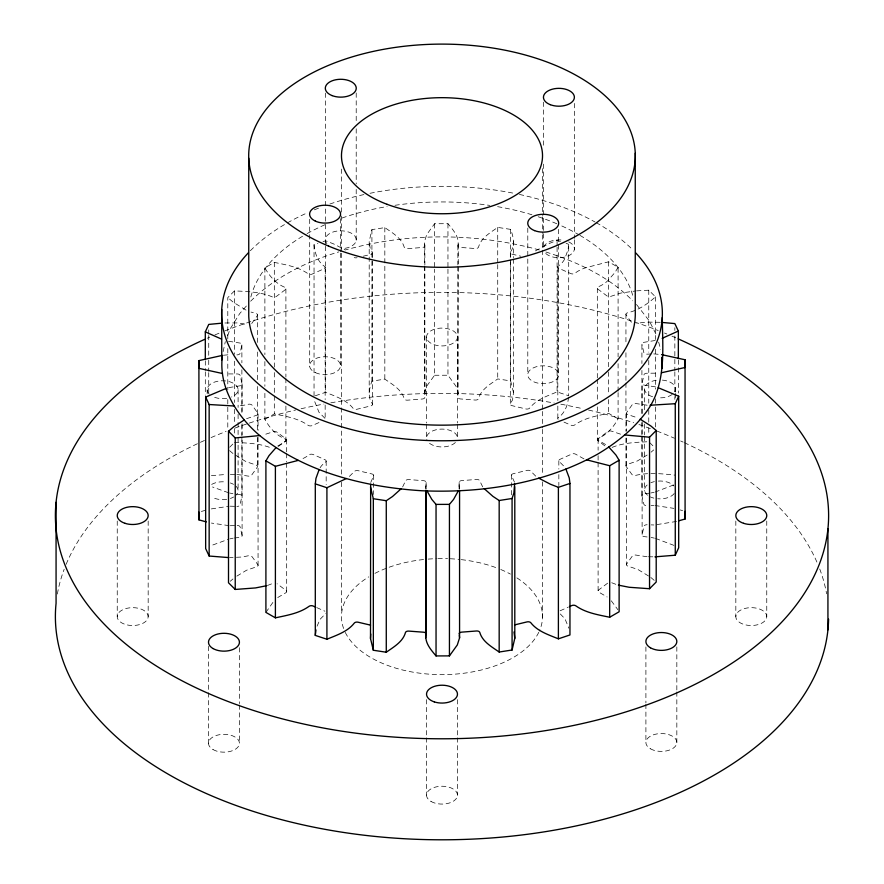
<?xml version="1.0" encoding="UTF-8"?>
<svg xmlns="http://www.w3.org/2000/svg" width="884" height="884" viewBox="0 0 884 884"><rect width="100%" height="100%" fill="white"/><g stroke="black" fill="none" stroke-linecap="round" stroke-linejoin="round"><path stroke-width="0.66" stroke-dasharray="4.42 3.31" d="M315.323 395.767L325.61 392.319C335.368 396.341 346.429 399.811 353.191 408.419A2.939 1.691 0 0 0 357.114 409.215L370.606 405.966A2.939 1.691 0 0 0 372.374 403.8C367.302 397.248 369.302 388.275 371.921 381.148L384.827 379.126C392.264 384.33 401.612 389.479 404.253 398.806A2.939 1.691 0 0 0 407.679 400.165L422.176 399.027A2.939 1.691 0 0 0 424.861 397.203L424.43 241.796L426.696 234.658L434.563 223.729L447.956 223.707C453.006 229.774 459.647 237.078 457.89 245.619A2.939 1.691 0 0 0 460.597 247.443L475.106 248.514A2.939 1.691 0 0 0 478.509 247.155C481.051 237.818 490.355 232.636 497.725 227.409L510.665 229.376C513.339 236.481 515.46 245.443 510.444 252.028A2.939 1.691 0 0 0 512.234 254.194L520.842 256.238M513.493 259.012L513.493 392.629L512.565 399.855L510.444 403.557A2.939 1.691 0 0 0 512.234 405.712L525.77 408.927A2.939 1.691 0 0 0 529.671 408.11C536.356 399.469 547.384 395.977 557.086 391.91L568.699 395.756L568.699 244.227L566.114 243.376M425.712 489.128L426.11 482.487A2.939 1.691 0 0 0 423.403 480.675L408.894 479.592A2.939 1.691 0 0 0 405.491 480.962L402.463 487.316M513.493 392.629L510.665 380.905L497.725 378.927C490.355 384.164 481.051 389.347 478.509 398.673A2.939 1.691 0 0 1 475.106 400.043L460.597 398.96A2.939 1.691 0 0 1 457.89 397.137L458.288 241.741M568.699 244.227L568.047 249.708L564.876 258.493A33.614 19.404 0 0 1 558.334 266.073A2.939 1.691 0 0 0 559.097 268.438L570.721 273.554A2.939 1.691 0 0 0 574.865 273.355A33.448 19.315 0 0 1 585.738 267.73L608.601 261.797L618.093 267.244L618.093 356.782M568.534 397.126C567.893 404.861 564.942 412.994 558.334 417.602A2.939 1.691 0 0 0 558.102 419.292M369.203 392.883L369.203 241.354L371.921 229.63L384.827 227.608C392.264 232.812 401.612 237.951 404.253 247.277A2.939 1.691 0 0 0 407.679 248.636L422.176 247.509A2.939 1.691 0 0 0 424.861 245.675L424.43 241.796M223.122 351.622L225.31 341.644M424.43 393.314L426.696 386.186L434.563 375.258L434.563 269.189M459.072 489.029L459.139 482.432A2.939 1.691 0 0 1 461.824 480.598L476.321 479.471A2.939 1.691 0 0 1 479.747 480.83L482.83 487.172M228.503 341.235L239.509 342.981A2.939 1.691 0 0 1 241.885 344.948L240.017 353.324A2.939 1.691 0 0 1 236.868 354.882M241.885 437.237L241.885 496.465L240.017 504.841A2.939 1.691 0 0 1 236.868 506.399M642.115 413.469L642.115 383.17L643.983 374.794A2.939 1.691 0 0 1 647.132 373.225L658.558 373.147M647.132 536.964L644.491 536.654A2.939 1.691 0 0 1 642.115 534.687L643.983 526.312A2.939 1.691 0 0 1 647.132 524.753M370.739 482.465L373.556 476.078A2.939 1.691 0 0 0 371.766 473.912L358.23 470.708A2.939 1.691 0 0 0 354.329 471.526L348.561 477.205M317.08 626.159L320.085 619.308L325.666 613.562M227.63 335.655L230.392 328.528L239.774 313.5L247.222 305.057M265.907 612.391L273.598 601.418M618.093 267.244L615.01 272.438L608.015 280.449A33.625 19.415 0 0 1 598.291 286.803A2.939 1.691 0 0 0 597.971 289.19L606.91 295.875A2.939 1.691 0 0 0 610.999 296.295L620.922 293.035L635.22 291.013M618.093 392.595L618.093 418.773C613.606 427.005 607.153 434.674 598.291 438.32A2.939 1.691 0 0 0 597.971 440.707L605.916 446.652M251.708 323.511L257.266 315.698A2.939 1.691 0 0 0 255.863 313.433L251.034 312.063M250.636 301.201C274.847 277.123 306.439 261.598 338.881 251.874M227.796 338.937L227.796 297.61L234.459 290.902C247.177 291.477 260.404 291.808 272.294 296.891A2.939 1.691 0 0 0 276.372 296.449L285.245 289.742A2.939 1.691 0 0 0 284.902 287.344C275.996 283.72 269.465 276.084 264.88 267.863L274.316 262.382C285.93 264.835 298.306 266.78 308.184 273.819A2.939 1.691 0 0 0 312.328 274.007L323.898 268.846A2.939 1.691 0 0 0 324.638 266.482C317.566 261.642 314.704 252.868 314.041 244.68L317.897 243.387M229.696 447.216L233.509 443.381M230.271 581.252L232.934 578.976M636.568 290.869L648.768 290.184L655.497 296.858C647.497 304.052 638.248 310.406 627.596 312.781A2.939 1.691 0 0 0 626.215 315.047L631.861 322.837A2.939 1.691 0 0 0 634.104 323.931M651.066 452.177L653.729 449.901M278.349 446.486L285.245 441.26A2.939 1.691 0 0 0 284.902 438.873C275.996 435.248 269.465 427.613 264.88 419.392L264.88 391.844M607.628 583.175L598.755 589.893A2.939 1.691 0 0 0 599.098 592.291L607.131 596.976M277.731 446.033L285.709 441.315A2.939 1.691 0 0 0 286.029 438.928L277.09 432.243A2.939 1.691 0 0 0 273.001 431.812L263.078 435.072M277.731 597.551L285.709 592.832A2.939 1.691 0 0 0 286.029 590.446L277.09 583.76M236.835 576.125L246.581 570.213L256.404 566.854A2.939 1.691 0 0 0 257.785 564.589L252.139 556.798A2.939 1.691 0 0 0 248.382 555.771L242.006 557.019L229.475 557.605M647.165 455.028L637.419 460.94L627.596 464.31A2.939 1.691 0 0 0 626.215 466.564L631.861 474.354A2.939 1.691 0 0 0 635.618 475.382C648.469 472.31 661.862 473.691 674.846 475.117M535.439 250.901L549.229 243.487L557.086 240.393L560.953 241.663M264.88 419.392L274.316 413.911C285.93 416.353 298.306 418.309 308.184 425.348A2.939 1.691 0 0 0 312.328 425.524L320.428 421.911M673.564 484.973L655.254 492.001M560.102 610.789L568.202 607.175M246.581 418.696L256.404 415.325A2.939 1.691 0 0 0 257.785 413.071L252.139 405.27A2.939 1.691 0 0 0 248.382 404.253A33.504 19.349 0 0 1 237.343 405.922M212.834 544.975L228.746 539.152M612.115 447.392C623.673 442.608 636.458 442.332 648.768 441.702L654.536 447.426M267.399 585.495L273.001 583.341M323.036 241.652L325.61 240.791L333.5 243.862L345.324 249.984C408.883 232.149 477.426 232.757 540.964 250.426M201.353 511.449L205.022 510.422M363.247 256.216L370.606 254.437A2.939 1.691 0 0 0 372.374 252.272L370.219 248.592L369.203 241.354M228.746 387.634L239.741 385.844A2.939 1.691 0 0 0 242.083 383.866L240.139 375.501A2.939 1.691 0 0 0 236.967 373.954L225.542 373.91M655.254 340.484L644.259 342.263A2.939 1.691 0 0 0 641.917 344.241L641.917 363.523M229.851 538.897L233.144 538.157M650.856 492.996L654.149 492.255M211.331 508.908L228.967 506.256M676.536 521.427L655.033 524.897M618.093 418.773L608.601 413.325C597.031 415.812 584.678 417.789 574.865 424.873A2.939 1.691 0 0 1 570.721 425.071L563.749 421.999M223.486 355.224L230.138 354.65M234.459 538.002L239.741 537.373A2.939 1.691 0 0 0 242.083 535.395L242.083 440.342M649.541 493.161L644.259 493.791A2.939 1.691 0 0 0 641.917 495.769L643.861 504.134A2.939 1.691 0 0 0 647.033 505.681M211.398 475.636L226.304 474.443M224.923 322.992L236.901 322.914L247.962 324.538M651.066 354.009L647.033 354.164A2.939 1.691 0 0 1 643.861 352.617L641.917 344.241M651.066 505.526L653.762 505.427M230.238 525.726L235.619 525.527M434.563 375.258L447.956 375.236L455.945 386.131L458.288 393.258M230.348 474.321L235.597 474.41M648.403 556.743L653.652 556.832M230.138 506.178L235.52 506.355M651.176 524.886L653.862 524.974M234.459 442.431C247.177 443.006 260.404 443.326 272.294 448.42M660.005 322.295L649.928 322.13A33.504 19.349 0 0 0 636.856 323.555M653.762 353.909L660.503 354.473M654.934 505.504L673.884 508.366M229.067 525.649L211.409 523.063M647.099 405.203L636.038 403.568A2.939 1.691 0 0 0 632.292 404.607L626.734 412.419A2.939 1.691 0 0 0 628.137 414.673L637.994 417.999M236.901 474.432L247.962 476.067A2.939 1.691 0 0 0 251.708 475.028L257.266 467.216A2.939 1.691 0 0 0 255.863 464.962L246.006 461.625L234.172 454.365M647.099 556.721L636.038 555.097A2.939 1.691 0 0 0 632.292 556.124L626.734 563.937A2.939 1.691 0 0 0 628.137 566.191L637.994 569.528L649.828 576.788M236.868 494.189L239.509 494.499A2.939 1.691 0 0 1 241.885 496.465M655.497 386.883L644.491 385.137A2.939 1.691 0 0 1 642.115 383.17M651.088 537.417L654.392 538.157M229.608 492.996L232.912 493.736M620.579 434.177L611.706 431.215A2.939 1.691 0 0 0 607.628 431.657L598.755 438.376A2.939 1.691 0 0 0 599.098 440.762L607.131 445.448M680.15 509.924L682.603 510.609M655.497 538.4L673.884 545.362M228.503 492.753L212.525 486.985M545.892 252.006C577.661 262.062 609.109 276.78 632.745 300.814M611.706 582.744L617.341 584.876M316.77 607.617L324.903 611.198M583.992 458.895L575.816 454.288A2.939 1.691 0 0 0 571.672 454.1L560.102 459.271A2.939 1.691 0 0 0 559.362 461.625L565.009 467.349M246.006 310.107L233.155 302.151L227.796 297.61M535.704 476.144L530.809 471.216A2.939 1.691 0 0 0 526.886 470.41L513.394 473.669A2.939 1.691 0 0 0 511.626 475.835L514.51 482.211M650.845 577.484L654.414 580.512M229.586 450.641L233.155 453.669M560.301 613.96L565.009 618.877L568.865 628.226M636.491 304.483L649.353 320.98L657.077 336.329M611.297 600.822L617.861 609.695M314.748 401.679L318.991 412.276L324.638 418.01A2.939 1.691 0 0 1 324.881 419.701M658.657 342.13L660.713 349.611M242.083 535.395L240.139 527.019A2.939 1.691 0 0 0 236.967 525.472M425.712 486.377L426.243 489.084M766.76 521.041L766.76 616.59A15.47 8.928 0 0 1 743.554 624.325A15.47 8.928 0 0 1 743.554 608.855A15.47 8.928 0 0 1 766.76 616.59M735.831 521.041L735.831 616.59M678.348 359.976L678.348 393.037M676.835 646.889L676.835 690.57M676.835 691.94L676.835 742.449M675.409 387.943L675.409 392.032M675.409 393.402L675.409 397.502M674.846 327.721L674.846 330.483M674.846 335.986L674.846 358.031M674.846 359.412L674.846 370.429M674.846 371.81L674.846 395.225M674.846 396.596L674.846 399.358M655.497 296.858L655.497 339.555M655.497 349.202L655.497 389.148M655.497 398.794L655.497 405.679M655.497 407.06L655.497 427.723M648.768 290.184L648.768 352.163M648.768 360.429L648.768 403.126M648.768 410.021L648.768 422.419M648.768 427.922L648.768 434.817M645.906 646.944L645.906 702.913M645.906 704.283L645.906 742.505M644.668 389.91L644.668 410.386M644.668 424.044L644.668 434.961M644.668 436.331L644.668 490.929M642.115 421.734L642.115 534.687M641.917 370.418L641.917 414.497M641.917 422.762L641.917 435.16M641.917 436.53L641.917 495.769M626.458 413.281L626.458 431.193M626.458 438.077L626.458 564.799M625.938 314.185L625.938 343.114M625.938 352.749L625.938 381.678M625.938 383.059L625.938 431.27M625.938 438.155L625.938 465.702M618.093 363.667L618.093 391.214M608.601 261.797L608.601 370.617M608.601 371.998L608.601 394.032M608.601 399.546L608.601 413.325M598.103 439.171L598.103 450.188M598.103 455.702L598.103 461.205M598.103 462.586L598.103 590.689M597.319 288.394L597.319 377.932M597.319 379.313L597.319 401.347M597.319 406.861L597.319 439.923M574.346 103.428L574.346 238.415M574.346 239.796L574.346 249.443M558.843 460.796L558.843 469.061M558.843 474.575L558.843 485.592M558.644 229.365L558.644 375.38A15.47 8.928 0 0 1 534.544 382.131A15.47 8.928 0 0 1 536.466 366.705A15.47 8.928 0 0 1 558.644 375.38M557.826 266.902L557.826 400.518M557.826 406.032L557.826 418.419M557.086 240.393L557.086 245.896M557.086 247.277L557.086 391.91M543.494 102.146L543.494 147.606M543.494 164.126L543.494 248.161A15.47 8.928 0 0 1 563.981 240.36M542.367 168.579L542.367 215.497M542.367 216.878L542.367 233.431M542.367 234.812L542.367 410.066M542.367 411.436L542.367 428M542.367 429.381L542.367 474.918M542.367 481.813L542.367 619.806M527.792 228.083L527.792 374.098M513.493 241.1L513.493 257.631M511.493 474.962L511.493 495.626M510.665 229.376L510.665 261.067M510.665 262.438L510.665 380.905M510.322 252.901L510.322 258.415M510.322 259.797L510.322 404.43M497.725 227.409L497.725 263.222M497.725 264.592L497.725 378.927M459.569 486.31L459.569 489.073M459.139 482.432L459.139 487.946M457.89 245.619L457.89 264.902M457.89 266.283L457.89 397.137M457.47 337.014A15.47 8.928 0 0 1 434.265 344.738A15.47 8.928 0 0 1 434.265 329.279A15.47 8.928 0 0 1 457.47 337.014L457.47 423.005M457.47 424.375L457.47 438.022A15.47 8.928 0 0 0 439.978 429.171A15.47 8.928 0 0 0 427.06 440.331M457.47 699.609L457.47 736.46M457.47 737.831L457.47 795.158M447.956 223.707L447.956 267.786M447.956 269.167L447.956 375.236M434.563 223.729L434.563 267.808M426.53 337.014L426.53 423.005M426.53 424.375L426.53 438.022M426.53 699.609L426.53 736.46M426.53 737.831L426.53 795.158M426.11 482.487L426.11 489.382M424.861 245.675L424.861 264.968M424.861 266.338L424.861 397.203M384.827 227.608L384.827 379.126M373.678 475.205L373.678 494.488M372.507 253.144L372.507 404.673M371.921 229.63L371.921 259.929M371.921 261.31L371.921 381.148M356.208 92.986L356.208 123.285M356.208 128.799L356.208 183.894M356.208 189.408L356.208 240.371M341.633 169.065L341.633 214.602M341.633 215.983L341.633 251.852M341.633 253.233L341.633 475.393M341.633 482.299L341.633 613.385M340.462 218.724L340.462 251.785M340.462 253.155L340.462 364.738M326.174 461.205L326.174 484.631M325.61 240.791L325.61 244.923M325.61 246.304L325.61 392.319M325.356 93.085L325.356 239.089M325.157 267.311L325.157 399.546M325.157 405.06L325.157 418.828M314.041 244.68L314.041 396.198M309.698 219.221L309.698 366.617M286.681 439.713L286.681 452.111M286.681 453.492L286.681 461.757M286.681 463.128L286.681 591.241M285.897 288.946L285.897 377.103M285.897 378.474L285.897 400.518M285.897 406.032L285.897 440.464M274.316 262.382L274.316 367.07M274.316 372.584L274.316 394.629M274.316 395.999L274.316 413.911M264.88 267.863L264.88 354.65M264.88 361.534L264.88 386.33M258.062 413.933L258.062 430.464M258.062 437.348L258.062 565.451M257.542 314.826L257.542 343.754M257.542 352.02L257.542 380.949M257.542 386.463L257.542 430.541M257.542 437.425L257.542 466.354M242.083 383.866L242.083 414.176M242.083 423.812L242.083 434.84M241.885 344.948L241.885 362.849M241.885 369.744L241.885 412.441M241.885 424.839L241.885 435.856M239.431 647.663L239.431 703.631M239.431 704.99L239.431 743.212M238.094 389.667L238.094 407.413M238.094 414.242L238.094 421.06M238.094 422.43L238.094 436.077M238.094 437.447L238.094 490.686M234.459 290.902L234.459 354.274M234.459 361.158L234.459 402.485M234.459 409.369L234.459 423.149M234.459 428.652L234.459 435.547M227.796 348.572L227.796 389.899M227.796 399.546L227.796 428.475M208.734 329.92L208.734 334.053M208.734 335.434L208.734 358.849M208.734 360.23L208.734 371.247M208.734 372.628L208.734 396.043M208.502 646.348L208.502 691.399M208.502 692.758L208.502 743.267M207.165 389.722L207.165 393.822M205.309 360.805L205.309 370.451M205.309 371.832L205.309 395.247M148.169 521.041L148.169 616.59A15.47 8.928 0 0 1 124.975 624.325A15.47 8.928 0 0 1 124.975 608.855A15.47 8.928 0 0 1 148.169 616.59M117.24 521.041L117.24 616.59M57.361 594.037A386.617 223.21 0 0 1 64.167 569.296M66.134 564.312A386.617 223.21 0 0 1 204.624 440.409M211.066 437.58A386.617 223.21 0 0 1 226.083 431.436M234.989 428.077A386.617 223.21 0 0 1 247.973 423.524M249.288 423.093A386.617 223.21 0 0 1 295.698 409.977M301.079 408.739A386.617 223.21 0 0 1 323.964 404.043M330.804 402.817A386.617 223.21 0 0 1 554.213 402.993M560.843 404.187A386.617 223.21 0 0 1 583.064 408.773M588.523 410.032A386.617 223.21 0 0 1 633.684 422.751M638.933 424.508A386.617 223.21 0 0 1 651.862 429.127M656.945 431.06A386.617 223.21 0 0 1 674.448 438.232M680.669 440.994A386.617 223.21 0 0 1 683.122 442.111M684.349 442.685A386.617 223.21 0 0 1 817.744 564.047M819.733 569.009A386.617 223.21 0 0 1 826.595 593.816M207.188 338.252A386.617 223.21 0 0 1 209.773 337.124M214.889 334.937A386.617 223.21 0 0 1 219.829 332.903M224.823 330.914A386.617 223.21 0 0 1 658.204 330.528M664.448 333.014A386.617 223.21 0 0 1 666.923 334.03M671.939 336.141A386.617 223.21 0 0 1 675.696 337.765M209.265 394.187A15.47 8.928 0 0 1 214.48 382.109A15.47 8.928 0 0 1 235.531 384.772A15.47 8.928 0 0 1 231.542 396.993M226.68 398.308A15.47 8.928 0 0 1 211.729 396.032M236.006 486.222A15.47 8.928 0 0 1 236.05 495.151M233.597 497.007A15.47 8.928 0 0 1 230.404 498.432M226.68 499.327A15.47 8.928 0 0 1 211.729 497.04M211.663 484.421A15.47 8.928 0 0 1 226.591 482.078M230.326 482.962A15.47 8.928 0 0 1 233.531 484.377M320.085 467.78A33.614 19.404 0 0 1 325.666 462.034A2.939 1.691 0 0 0 324.903 459.68L313.279 454.564A2.939 1.691 0 0 0 309.135 454.763A33.448 19.315 0 0 1 301.013 459.393M662.359 380.098A15.47 8.928 0 0 1 674.205 392.507M672.116 394.507A15.47 8.928 0 0 1 657.707 397.756M652.624 396.761A15.47 8.928 0 0 1 644.867 387.203A15.47 8.928 0 0 1 658.326 380.054M674.205 493.526A15.47 8.928 0 0 1 657.707 498.764M653.829 498.123A15.47 8.928 0 0 1 650.37 496.918M647.574 495.228A15.47 8.928 0 0 1 647.165 484.996M650.867 482.752A15.47 8.928 0 0 1 654.403 481.625M658.326 481.073A15.47 8.928 0 0 1 673.895 485.979M250.36 250.736A220.37 127.23 0 0 1 286.206 223.564M287.366 222.901A220.37 127.23 0 0 1 306.969 213M314.384 209.828A220.37 127.23 0 0 1 319.456 207.806M329.865 204.027A220.37 127.23 0 0 1 364.794 194.381M370.009 193.298A220.37 127.23 0 0 1 514.09 193.32M519.427 194.436A220.37 127.23 0 0 1 594.954 221.95M596.125 222.613A220.37 127.23 0 0 1 633.099 250.194M250.835 296.991A193.309 111.605 0 0 1 305.974 234.249M307.124 233.597A193.309 111.605 0 0 1 326.119 224.227M342.02 218.028A193.309 111.605 0 0 1 387.148 206.536M394.971 205.298A193.309 111.605 0 0 1 489.802 205.408M497.604 206.657A193.309 111.605 0 0 1 531.947 214.757M538.212 216.746A193.309 111.605 0 0 1 559.462 224.912M561.848 225.984A193.309 111.605 0 0 1 578.777 234.68M579.915 235.343A193.309 111.605 0 0 1 633.187 297.079M357.114 257.697A2.939 1.691 0 0 1 354.186 257.564M516.897 577.893A100.522 58.035 0 0 1 539.351 631.066M538.776 632.281A100.522 58.035 0 0 1 440.63 674.625A100.522 58.035 0 0 1 344.517 630.756M343.611 628.491A100.522 58.035 0 0 1 368.705 576.876M374.96 573.351A100.522 58.035 0 0 1 426.817 559.218M428.188 559.108A100.522 58.035 0 0 1 436.497 558.644M437.889 558.611A100.522 58.035 0 0 1 447.558 558.644M450.299 558.754A100.522 58.035 0 0 1 459.923 559.484M461.293 559.638A100.522 58.035 0 0 1 496.996 568.014M500.797 569.528A100.522 58.035 0 0 1 510.411 574.07M326.87 243.63A15.47 8.928 0 0 1 336.119 231.221A15.47 8.928 0 0 1 356.042 238.304A15.47 8.928 0 0 1 341.014 248.658M568.677 241.873A15.47 8.928 0 0 1 568.523 255.796A15.47 8.928 0 0 1 545.008 252.691M455.393 442.486A15.47 8.928 0 0 1 428.607 442.486M650.469 748.803A15.47 8.928 0 0 0 676.315 744.759A15.47 8.928 0 0 0 657.32 733.853A15.47 8.928 0 0 0 650.469 748.803M213.066 749.577A15.47 8.928 0 0 0 238.912 745.521A15.47 8.928 0 0 0 219.917 734.626A15.47 8.928 0 0 0 213.066 749.577M315.356 372.617A15.47 8.928 0 0 0 340.362 367.059A15.47 8.928 0 0 0 319.533 357.346A15.47 8.928 0 0 0 315.356 372.617M431.06 801.468A15.47 8.928 0 0 0 456.94 797.467A15.47 8.928 0 0 0 438 786.539A15.47 8.928 0 0 0 431.06 801.468"/><path stroke-width="1.33" d="M459.569 490.443L459.569 637.839L457.304 644.966L449.437 655.895L436.044 655.928C430.994 649.862 424.353 642.558 426.11 634.016A2.939 1.691 0 0 0 423.403 632.193L408.894 631.11A2.939 1.691 0 0 0 405.491 632.48C402.949 641.806 393.645 647 386.275 652.226L373.335 650.248L370.507 638.524L370.639 484.31M370.507 638.524L370.739 633.994M370.54 625.143L358.23 622.237A2.939 1.691 0 0 0 354.329 623.043C347.644 631.684 336.616 635.187 326.914 639.242L315.301 635.408L315.301 483.879L315.953 478.399L319.124 469.625M315.301 635.408L315.953 629.916M514.621 483.924L513.858 493.084L512.079 498.488L512.079 650.005L499.173 652.027C491.736 646.823 482.388 641.673 479.747 632.347A2.939 1.691 0 0 0 476.321 630.999L461.824 632.126A2.939 1.691 0 0 0 459.139 633.95M514.797 486.752L514.797 638.27L512.079 650.005M662.26 317.577C662.668 350.473 666.812 387.303 644.226 414.607C631.585 430.784 615.341 443.58 597.794 454.044C544.323 483.791 481.769 493.449 421.215 490.719C364.031 486.94 304.991 472.31 259.708 435.547C237.011 416.198 218.569 387.435 222.315 356.528M458.398 490.708L453.558 499.427L449.437 504.377L449.437 655.895M205.309 359.434L205.309 331.887L208.734 324.417L222.182 323.135M654.956 556.854L675.265 555.218L675.265 403.701L678.691 396.231L658.204 387.711M675.265 555.218L678.691 547.749L678.691 396.231M315.599 607.109L313.279 606.081A2.939 1.691 0 0 0 309.135 606.28C299.322 613.363 286.969 615.341 275.399 617.839L265.907 612.391L265.907 460.862L268.99 455.669L275.985 447.669M401.038 488.874L392.485 496.543L386.275 500.709L373.335 498.731L370.507 487.007M618.424 585.153L629.198 587.274L649.541 588.722L649.541 437.204L656.204 430.497L650.845 425.966L640.182 419.182M649.541 588.722L656.204 582.026L656.204 430.497M266.316 585.772L255.564 587.926L235.232 589.451L228.503 582.777L228.503 431.248L233.818 426.696L244.249 419.955M346.418 478.531L326.914 487.725L315.301 483.879M586.49 459.791L609.684 465.724L619.12 460.244L615.971 455.061L608.7 446.906M569.362 606.656L571.672 605.628A2.939 1.691 0 0 1 575.816 605.816C585.694 612.855 598.07 614.8 609.684 617.242L619.12 611.772L619.12 460.244M228.105 557.539L209.154 556.036L205.652 548.588L205.652 397.06L226.017 388.474M661.376 322.373L674.846 323.588L678.348 331.047L662.182 338.329M298.262 460.387L275.399 466.31L265.907 460.862M538.676 478.122L550.5 484.255L558.39 487.316L569.959 483.438L569.252 477.957L565.87 468.973M514.621 624.9L526.886 621.938A2.939 1.691 0 0 1 530.809 622.734C537.571 631.353 548.632 634.811 558.39 638.834L569.959 634.955L569.959 483.438M206.303 521.914L198.955 519.869L198.911 360.617L222.503 355.368M678.978 520.742L685.089 519.019L685.045 359.766L661.53 354.606M259.708 435.547L235.232 437.934L228.503 431.248M484.266 488.708L492.918 496.366L499.173 500.51L512.079 498.488M661.497 372.75L685.089 367.49L685.045 359.766M675.265 403.701L650.071 405.248M234.072 405.988L209.154 404.518L205.652 397.06M426.961 490.819L431.867 499.471L436.044 504.399L449.437 504.377M649.541 437.204L624.491 434.939M222.47 373.501L198.955 368.352L198.911 360.617M221.553 339.102L205.309 331.887M514.024 631.938L514.797 638.27M459.282 635.253L459.569 637.839M661.674 357.302L662.26 368.076M685.045 511.284L685.089 519.019M198.911 512.145L198.955 519.869M827.932 528.82L827.932 629.828M678.348 331.047L678.348 358.595M635.253 153.208L635.253 311.046A193.309 111.605 0 0 1 446.332 425.127A193.309 111.605 0 0 1 248.747 316.052L248.747 158.214M609.684 465.724L609.684 617.242M558.39 487.316L558.39 638.834M499.173 500.51L499.173 652.027M436.044 504.399L436.044 655.928M426.11 490.753L426.11 634.016M425.712 490.509L425.712 637.894M386.275 500.709L386.275 652.226M373.335 498.731L373.335 650.248M326.914 487.725L326.914 639.242M275.399 466.31L275.399 617.839M235.232 437.934L235.232 589.451M221.74 309.522L221.74 360.031M209.154 404.518L209.154 556.036M56.068 502.344L56.068 603.352A386.617 223.21 0 0 0 428.309 839.656A386.617 223.21 0 0 0 828.584 619.154M678.194 338.87A386.617 223.21 0 0 1 727.145 666.315A386.617 223.21 0 0 1 157.871 666.945A386.617 223.21 0 0 1 204.624 339.39M635.806 252.99A220.37 127.23 0 0 1 441.746 440.773A220.37 127.23 0 0 1 248.437 252.725M650.469 647.795A15.47 8.928 0 0 0 676.315 643.74A15.47 8.928 0 0 0 657.32 632.845A15.47 8.928 0 0 0 650.469 647.795M213.066 648.558A15.47 8.928 0 0 0 238.912 644.513A15.47 8.928 0 0 0 219.917 633.607A15.47 8.928 0 0 0 213.066 648.558M328.605 246.095A193.309 111.605 0 0 0 634.281 167.22A193.309 111.605 0 0 0 363.114 53.825A193.309 111.605 0 0 0 328.605 246.095M387.004 204.292A100.522 58.035 0 0 0 542.367 158.921A100.522 58.035 0 0 0 396.629 103.925A100.522 58.035 0 0 0 387.004 204.292M332.108 95.605A15.47 8.928 0 0 0 356.208 88.853A15.47 8.928 0 0 0 334.03 80.179A15.47 8.928 0 0 0 332.108 95.605M550.246 104.666A15.47 8.928 0 0 0 574.346 97.914A15.47 8.928 0 0 0 552.168 89.24A15.47 8.928 0 0 0 550.246 104.666M534.544 230.602A15.47 8.928 0 0 0 558.644 223.862A15.47 8.928 0 0 0 536.466 215.188A15.47 8.928 0 0 0 534.544 230.602M315.356 221.099A15.47 8.928 0 0 0 340.362 215.541A15.47 8.928 0 0 0 319.533 205.817A15.47 8.928 0 0 0 315.356 221.099M434.265 701.874A15.47 8.928 0 0 0 457.47 694.15A15.47 8.928 0 0 0 434.265 686.415A15.47 8.928 0 0 0 434.265 701.874M124.975 523.306A15.47 8.928 0 0 0 148.169 515.582A15.47 8.928 0 0 0 124.975 507.847A15.47 8.928 0 0 0 124.975 523.306M743.554 523.306A15.47 8.928 0 0 0 766.76 515.582A15.47 8.928 0 0 0 743.554 507.847A15.47 8.928 0 0 0 743.554 523.306"/></g></svg>
